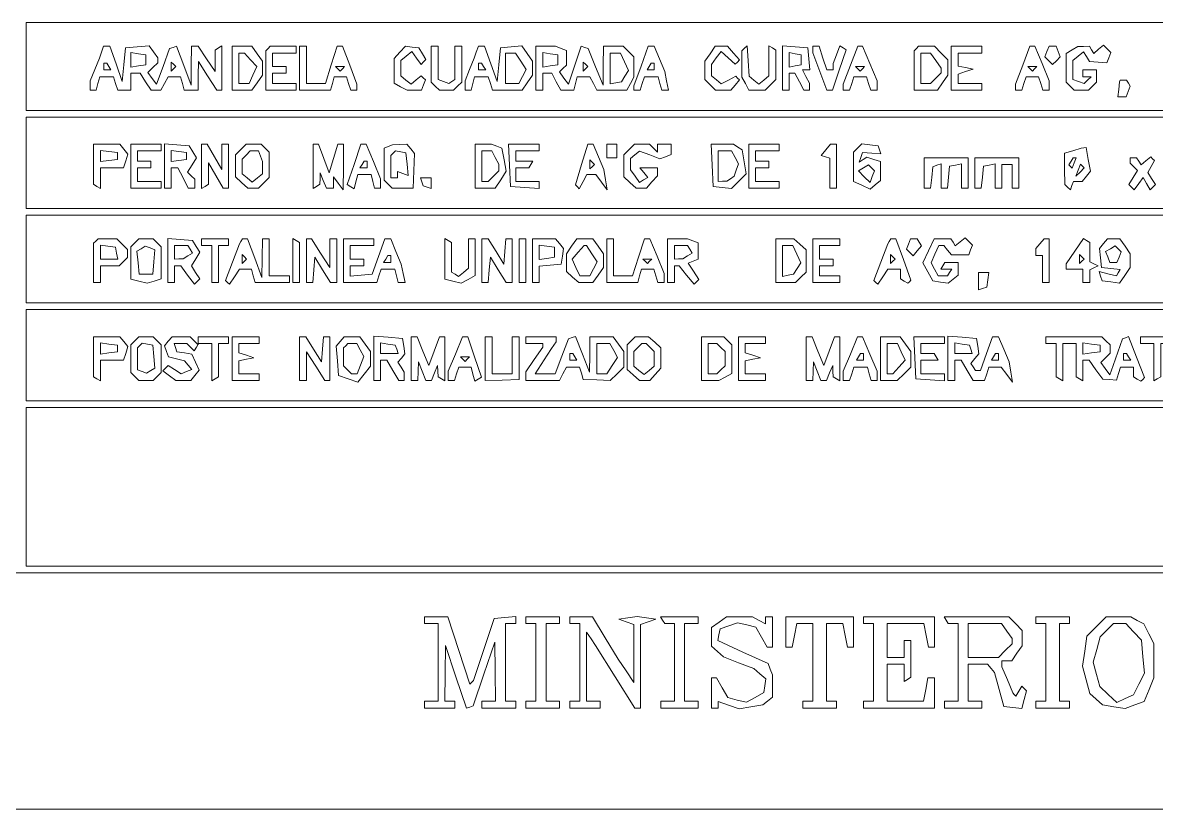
# Paper-space layout 'AN-03-DGE-012' of a CAD drawing. Header units: metres, sheet in millimetres. Extents: x 12 to 193, y 4 to 291.
# Drawn here: x 61.01 to 102.67, y 42.7 to 71.62 of the extents above; entities that cross this region are included whole.
import ezdxf

# ---------------------------------------------------------------- set-up
doc = ezdxf.new("R2010")
doc.units = ezdxf.units.M
doc.layers.add('DGE_CONTORNOS', color=7, linetype='Continuous', lineweight=0)
doc.layers.add('DGE_DATOS', color=7, linetype='Continuous', lineweight=0)

# ---------------------------------------------------------------- blocks, each defined once
blk = doc.blocks.new('LP_REF_DGE_MT_012')
at = {"layer": 'DGE_CONTORNOS'}
for points in [[(180.27, 70.003), (180.27, 68.39), (120.704, 68.39), (61.139, 68.39), (61.139, 70.003), (61.139, 71.617), (120.704, 71.617), (180.27, 71.617)], [(63.909, 70.531), (63.832, 70.314), (63.664, 69.895), (63.496, 69.477), (63.496, 69.306), (63.496, 69.135), (63.606, 69.135), (63.716, 69.135), (63.781, 69.383), (63.845, 69.631), (64.097, 69.631), (64.348, 69.631), (64.427, 69.383), (64.506, 69.135), (64.746, 69.135), (64.986, 69.135), (64.986, 69.445), (64.986, 69.755), (65.157, 69.755), (65.329, 69.755), (65.533, 69.445), (65.736, 69.135), (65.915, 69.135), (66.094, 69.135), (66.227, 69.383), (66.359, 69.631), (66.589, 69.631), (66.818, 69.631), (66.883, 69.383), (66.948, 69.135), (67.208, 69.135), (67.467, 69.135), (67.469, 69.662), (67.471, 70.19), (67.811, 69.663), (68.15, 69.137), (68.243, 69.136), (68.336, 69.135), (68.336, 69.949), (68.336, 70.763), (68.212, 70.686), (68.088, 70.609), (68.088, 70.216), (68.088, 69.822), (67.773, 70.285), (67.459, 70.748), (67.339, 70.748), (67.219, 70.748), (67.211, 70.034), (67.203, 69.321), (66.938, 70.037), (66.673, 70.752), (66.543, 70.709), (66.413, 70.667), (66.174, 70.009), (65.936, 69.352), (65.777, 69.569), (65.619, 69.786), (65.798, 69.965), (65.978, 70.145), (65.978, 70.237), (65.978, 70.328), (65.818, 70.548), (65.657, 70.768), (65.228, 70.727), (64.799, 70.686), (64.737, 70.073), (64.675, 69.46), (64.446, 70.104), (64.216, 70.748), (64.101, 70.748), (63.985, 70.748)], [(65.544, 70.252), (65.544, 70.066), (65.265, 70.026), (64.986, 69.986), (64.986, 70.252), (64.986, 70.517), (65.265, 70.477), (65.544, 70.438)], [(68.708, 69.941), (68.708, 69.135), (69.074, 69.135), (69.439, 69.135), (69.632, 69.411), (69.825, 69.686), (69.825, 69.941), (69.825, 70.196), (69.632, 70.472), (69.439, 70.748), (69.074, 70.748), (68.708, 70.748)], [(69.391, 70.251), (69.616, 70.002), (69.475, 69.693), (69.334, 69.383), (69.145, 69.383), (68.957, 69.383), (68.957, 69.941), (68.957, 70.5), (69.062, 70.5), (69.166, 70.5)], [(70.032, 70.665), (69.949, 70.583), (69.949, 69.859), (69.949, 69.135), (70.508, 69.135), (71.066, 69.135), (71.066, 69.259), (71.066, 69.383), (70.632, 69.383), (70.198, 69.383), (70.198, 69.569), (70.198, 69.755), (70.446, 69.755), (70.694, 69.755), (70.694, 69.879), (70.694, 70.003), (70.446, 70.003), (70.198, 70.003), (70.198, 70.252), (70.198, 70.5), (70.632, 70.5), (71.066, 70.5), (71.066, 70.624), (71.066, 70.748), (70.591, 70.748), (70.115, 70.748)], [(71.19, 69.941), (71.19, 69.135), (71.76, 69.135), (72.33, 69.135), (72.395, 69.383), (72.46, 69.631), (72.686, 69.631), (72.911, 69.631), (72.99, 69.383), (73.069, 69.135), (73.184, 69.135), (73.3, 69.135), (73.3, 69.248), (73.3, 69.361), (73.035, 70.054), (72.769, 70.748), (72.669, 70.748), (72.568, 70.748), (72.353, 70.066), (72.138, 69.383), (71.788, 69.383), (71.439, 69.383), (71.439, 70.066), (71.439, 70.748), (71.314, 70.748), (71.19, 70.748)], [(74.875, 70.527), (74.665, 70.294), (74.665, 69.843), (74.665, 69.392), (74.905, 69.263), (75.145, 69.135), (75.405, 69.135), (75.666, 69.135), (75.739, 69.326), (75.813, 69.518), (75.738, 69.592), (75.664, 69.667), (75.475, 69.51), (75.286, 69.353), (75.099, 69.507), (74.913, 69.662), (74.913, 69.941), (74.913, 70.221), (75.113, 70.387), (75.312, 70.553), (75.484, 70.318), (75.655, 70.084), (75.745, 70.174), (75.835, 70.264), (75.703, 70.475), (75.57, 70.686), (75.328, 70.722), (75.086, 70.759)], [(76.03, 70.09), (76.03, 69.433), (76.179, 69.284), (76.328, 69.135), (76.589, 69.135), (76.849, 69.135), (76.998, 69.284), (77.147, 69.433), (77.147, 70.09), (77.147, 70.748), (77.023, 70.748), (76.899, 70.748), (76.899, 70.135), (76.899, 69.522), (76.786, 69.452), (76.673, 69.382), (76.476, 69.458), (76.278, 69.534), (76.278, 70.141), (76.278, 70.748), (76.154, 70.748), (76.03, 70.748)], [(77.683, 70.531), (77.607, 70.314), (77.439, 69.895), (77.271, 69.477), (77.271, 69.306), (77.271, 69.135), (77.381, 69.135), (77.49, 69.135), (77.555, 69.383), (77.62, 69.631), (77.872, 69.631), (78.123, 69.631), (78.202, 69.383), (78.281, 69.135), (78.824, 69.135), (79.367, 69.135), (79.56, 69.411), (79.753, 69.686), (79.753, 69.941), (79.753, 70.196), (79.555, 70.479), (79.357, 70.762), (78.965, 70.724), (78.574, 70.686), (78.512, 70.073), (78.45, 69.46), (78.22, 70.104), (77.991, 70.748), (77.875, 70.748), (77.76, 70.748)], [(79.325, 70.198), (79.522, 69.896), (79.385, 69.64), (79.248, 69.383), (79.004, 69.383), (78.76, 69.383), (78.76, 69.941), (78.76, 70.5), (78.943, 70.5), (79.127, 70.5)], [(79.877, 69.941), (79.877, 69.135), (80.001, 69.135), (80.125, 69.135), (80.125, 69.445), (80.125, 69.755), (80.29, 69.755), (80.456, 69.755), (80.622, 69.445), (80.788, 69.135), (81.026, 69.135), (81.265, 69.135), (81.33, 69.383), (81.395, 69.631), (81.624, 69.631), (81.854, 69.631), (81.987, 69.383), (82.119, 69.135), (82.669, 69.135), (83.219, 69.135), (83.347, 69.375), (83.476, 69.615), (83.476, 69.986), (83.476, 70.358), (83.281, 70.553), (83.086, 70.748), (82.722, 70.748), (82.359, 70.748), (82.353, 70.034), (82.347, 69.321), (82.07, 69.994), (81.792, 70.668), (81.668, 70.71), (81.543, 70.751), (81.306, 70.055), (81.07, 69.36), (80.907, 69.582), (80.745, 69.804), (80.869, 69.929), (80.994, 70.053), (80.994, 70.325), (80.994, 70.597), (80.798, 70.673), (80.601, 70.748), (80.239, 70.748), (79.877, 70.748)], [(80.684, 70.252), (80.684, 70.066), (80.404, 70.026), (80.125, 69.986), (80.125, 70.252), (80.125, 70.517), (80.404, 70.477), (80.684, 70.438)], [(83.13, 70.18), (83.276, 69.86), (83.146, 69.653), (83.015, 69.445), (82.811, 69.405), (82.607, 69.365), (82.607, 69.932), (82.607, 70.5), (82.796, 70.5), (82.985, 70.5)], [(83.741, 70.022), (83.476, 69.296), (83.476, 69.215), (83.476, 69.135), (83.592, 69.135), (83.707, 69.135), (83.786, 69.383), (83.865, 69.631), (84.116, 69.631), (84.368, 69.631), (84.433, 69.383), (84.498, 69.135), (84.623, 69.135), (84.748, 69.135), (84.678, 69.476), (84.609, 69.817), (84.413, 70.283), (84.217, 70.748), (84.111, 70.748), (84.005, 70.748)], [(86.275, 70.472), (86.082, 70.196), (86.082, 69.861), (86.082, 69.525), (86.277, 69.33), (86.472, 69.135), (86.758, 69.135), (87.044, 69.135), (87.201, 69.324), (87.358, 69.513), (87.289, 69.582), (87.22, 69.651), (86.953, 69.509), (86.686, 69.366), (86.508, 69.514), (86.33, 69.662), (86.33, 69.871), (86.33, 70.08), (86.505, 70.319), (86.68, 70.559), (86.94, 70.323), (87.2, 70.088), (87.281, 70.169), (87.363, 70.25), (87.137, 70.499), (86.912, 70.748), (86.69, 70.748), (86.468, 70.748)], [(87.54, 70.677), (87.447, 70.583), (87.447, 70.099), (87.447, 69.615), (87.575, 69.375), (87.704, 69.135), (88.001, 69.135), (88.298, 69.135), (88.493, 69.33), (88.688, 69.525), (88.688, 70.067), (88.688, 70.609), (88.564, 70.686), (88.44, 70.763), (88.44, 70.212), (88.44, 69.662), (88.253, 69.507), (88.067, 69.353), (87.888, 69.502), (87.708, 69.651), (87.67, 70.211), (87.633, 70.771)], [(88.936, 69.949), (88.936, 69.135), (89.06, 69.135), (89.184, 69.135), (89.184, 69.445), (89.184, 69.755), (89.287, 69.755), (89.39, 69.755), (89.556, 69.445), (89.723, 69.135), (89.826, 69.135), (89.929, 69.135), (89.929, 69.267), (89.929, 69.399), (89.8, 69.639), (89.672, 69.879), (89.808, 69.879), (89.944, 69.879), (89.906, 70.283), (89.867, 70.686), (89.401, 70.724), (88.936, 70.763)], [(89.619, 70.252), (89.619, 70.069), (89.401, 70.027), (89.184, 69.985), (89.184, 70.252), (89.184, 70.518), (89.401, 70.476), (89.619, 70.434)], [(90.053, 70.629), (90.053, 70.509), (90.31, 69.822), (90.567, 69.135), (90.671, 69.135), (90.775, 69.135), (91.025, 69.877), (91.276, 70.62), (91.161, 70.692), (91.045, 70.763), (90.921, 70.437), (90.797, 70.111), (90.797, 69.995), (90.797, 69.879), (90.683, 69.879), (90.568, 69.879), (90.425, 70.314), (90.282, 70.748), (90.167, 70.748), (90.053, 70.748)], [(91.435, 70.054), (91.17, 69.361), (91.17, 69.248), (91.17, 69.135), (91.285, 69.135), (91.401, 69.135), (91.48, 69.383), (91.559, 69.631), (91.79, 69.631), (92.022, 69.631), (92.1, 69.383), (92.179, 69.135), (92.295, 69.135), (92.411, 69.135), (92.411, 69.304), (92.411, 69.474), (92.146, 70.111), (91.881, 70.748), (91.791, 70.748), (91.701, 70.748)], [(93.858, 70.665), (93.776, 70.583), (93.776, 69.859), (93.776, 69.135), (94.203, 69.135), (94.63, 69.135), (94.823, 69.411), (95.017, 69.686), (95.017, 69.969), (95.017, 70.252), (94.768, 70.5), (94.52, 70.748), (94.231, 70.748), (93.941, 70.748)], [(94.575, 70.224), (94.768, 69.948), (94.768, 69.861), (94.768, 69.773), (94.573, 69.578), (94.378, 69.383), (94.201, 69.383), (94.024, 69.383), (94.024, 69.941), (94.024, 70.5), (94.203, 70.5), (94.382, 70.5)], [(95.141, 69.941), (95.141, 69.135), (95.699, 69.135), (96.258, 69.135), (96.258, 69.259), (96.258, 69.383), (95.823, 69.383), (95.389, 69.383), (95.389, 69.555), (95.389, 69.726), (95.668, 69.819), (95.947, 69.911), (95.668, 69.966), (95.389, 70.021), (95.389, 70.26), (95.389, 70.5), (95.823, 70.5), (96.258, 70.5), (96.258, 70.624), (96.258, 70.748), (95.699, 70.748), (95.141, 70.748)], [(97.764, 70.054), (97.499, 69.361), (97.499, 69.248), (97.499, 69.135), (97.614, 69.135), (97.73, 69.135), (97.809, 69.383), (97.888, 69.631), (98.119, 69.631), (98.351, 69.631), (98.429, 69.383), (98.508, 69.135), (98.624, 69.135), (98.74, 69.135), (98.74, 69.304), (98.74, 69.474), (98.475, 70.111), (98.21, 70.748), (98.12, 70.748), (98.029, 70.748)], [(98.657, 70.554), (98.582, 70.359), (98.723, 70.218), (98.864, 70.078), (99.004, 70.218), (99.145, 70.359), (99.07, 70.554), (98.996, 70.748), (98.864, 70.748), (98.732, 70.748)], [(99.577, 70.614), (99.36, 70.487), (99.36, 69.96), (99.36, 69.433), (99.509, 69.284), (99.658, 69.135), (99.918, 69.135), (100.179, 69.135), (100.328, 69.284), (100.477, 69.433), (100.477, 69.656), (100.477, 69.879), (100.229, 69.879), (99.98, 69.879), (99.98, 69.755), (99.98, 69.631), (100.129, 69.631), (100.278, 69.631), (100.15, 69.503), (100.022, 69.375), (99.815, 69.454), (99.608, 69.534), (99.608, 69.877), (99.608, 70.221), (99.804, 70.384), (99.999, 70.546), (100.109, 70.368), (100.219, 70.191), (100.541, 70.166), (100.862, 70.141), (100.934, 70.329), (101.006, 70.517), (100.871, 70.652), (100.736, 70.787), (100.555, 70.637), (100.375, 70.488), (100.294, 70.618), (100.214, 70.748), (100.004, 70.744), (99.794, 70.74)], [(64.179, 70.003), (64.256, 69.879), (64.124, 69.879), (63.993, 69.879), (63.993, 70.003), (63.993, 70.128), (64.048, 70.128), (64.102, 70.128)], [(66.557, 69.921), (66.475, 69.838), (66.475, 70.003), (66.475, 70.169), (66.557, 70.086), (66.64, 70.003)], [(72.762, 69.921), (72.68, 69.838), (72.597, 69.921), (72.514, 70.003), (72.68, 70.003), (72.845, 70.003)], [(77.954, 70.003), (78.03, 69.879), (77.899, 69.879), (77.767, 69.879), (77.767, 70.003), (77.767, 70.128), (77.822, 70.128), (77.877, 70.128)], [(81.697, 69.921), (81.614, 69.838), (81.614, 70.003), (81.614, 70.169), (81.697, 70.086), (81.78, 70.003)], [(84.22, 70.003), (84.22, 69.879), (84.089, 69.879), (83.958, 69.879), (84.034, 70.003), (84.111, 70.128), (84.166, 70.128), (84.22, 70.128)], [(91.873, 69.921), (91.79, 69.838), (91.707, 69.921), (91.625, 70.003), (91.79, 70.003), (91.956, 70.003)], [(98.202, 69.921), (98.119, 69.838), (98.036, 69.921), (97.954, 70.003), (98.119, 70.003), (98.285, 70.003)], [(101.335, 69.476), (101.325, 69.445), (101.294, 69.166), (101.263, 68.887), (101.415, 68.887), (101.567, 68.887), (101.643, 69.084), (101.719, 69.281), (101.649, 69.394), (101.579, 69.507), (101.462, 69.507), (101.346, 69.507)], [(180.27, 66.467), (180.27, 64.792), (120.704, 64.792), (61.139, 64.792), (61.139, 66.467), (61.139, 68.142), (120.704, 68.142), (180.27, 68.142)], [(63.621, 66.412), (63.621, 65.675), (63.745, 65.598), (63.869, 65.522), (63.869, 65.901), (63.869, 66.281), (64.295, 66.281), (64.721, 66.281), (64.801, 66.535), (64.882, 66.789), (64.732, 66.969), (64.583, 67.149), (64.102, 67.149), (63.621, 67.149)], [(64.986, 66.343), (64.986, 65.536), (65.544, 65.536), (66.102, 65.536), (66.102, 65.66), (66.102, 65.784), (65.668, 65.784), (65.234, 65.784), (65.234, 66.033), (65.234, 66.281), (65.482, 66.281), (65.73, 66.281), (65.73, 66.405), (65.73, 66.529), (65.482, 66.529), (65.234, 66.529), (65.234, 66.715), (65.234, 66.901), (65.668, 66.901), (66.102, 66.901), (66.102, 67.025), (66.102, 67.149), (65.544, 67.149), (64.986, 67.149)], [(66.227, 66.35), (66.227, 65.536), (66.351, 65.536), (66.475, 65.536), (66.475, 65.909), (66.475, 66.281), (66.596, 66.281), (66.717, 66.281), (66.909, 65.909), (67.102, 65.536), (67.222, 65.536), (67.343, 65.536), (67.343, 65.698), (67.343, 65.859), (67.209, 65.993), (67.075, 66.127), (67.239, 66.391), (67.404, 66.654), (67.268, 66.871), (67.132, 67.087), (66.679, 67.126), (66.227, 67.164)], [(67.592, 66.336), (67.592, 65.522), (67.716, 65.598), (67.84, 65.675), (67.843, 66.071), (67.845, 66.467), (68.115, 66.002), (68.385, 65.536), (68.485, 65.536), (68.584, 65.536), (68.584, 66.343), (68.584, 67.149), (68.46, 67.149), (68.336, 67.149), (68.333, 66.684), (68.33, 66.219), (68.061, 66.684), (67.791, 67.149), (67.691, 67.149), (67.592, 67.149)], [(69.028, 66.954), (68.833, 66.759), (68.833, 66.353), (68.833, 65.947), (69.059, 65.742), (69.286, 65.536), (69.485, 65.536), (69.683, 65.536), (69.878, 65.731), (70.074, 65.926), (70.074, 66.389), (70.074, 66.852), (69.925, 67.001), (69.776, 67.149), (69.499, 67.149), (69.223, 67.149)], [(71.687, 66.336), (71.687, 65.522), (71.811, 65.598), (71.935, 65.675), (71.943, 65.885), (71.951, 66.095), (72.063, 65.815), (72.175, 65.536), (72.303, 65.536), (72.431, 65.536), (72.431, 65.746), (72.431, 65.956), (72.614, 65.715), (72.796, 65.474), (72.8, 66.312), (72.804, 67.149), (72.699, 67.149), (72.595, 67.149), (72.434, 66.622), (72.274, 66.095), (72.079, 66.622), (71.884, 67.149), (71.785, 67.149), (71.687, 67.149)], [(73.196, 66.407), (72.945, 65.664), (73.069, 65.588), (73.193, 65.511), (73.261, 65.772), (73.329, 66.033), (73.574, 66.033), (73.82, 66.033), (73.885, 65.784), (73.949, 65.536), (74.059, 65.536), (74.169, 65.536), (74.169, 65.706), (74.169, 65.875), (73.904, 66.512), (73.639, 67.149), (73.543, 67.149), (73.447, 67.149)], [(74.448, 67.067), (74.293, 67.005), (74.293, 66.419), (74.293, 65.834), (74.442, 65.685), (74.591, 65.536), (74.98, 65.536), (75.37, 65.536), (75.393, 66.172), (75.415, 66.807), (75.273, 66.978), (75.131, 67.149), (74.867, 67.14), (74.603, 67.13)], [(77.643, 66.343), (77.643, 65.536), (78.013, 65.536), (78.382, 65.536), (78.585, 65.846), (78.788, 66.156), (78.709, 66.579), (78.629, 67.001), (78.436, 67.075), (78.243, 67.149), (77.943, 67.149), (77.643, 67.149)], [(78.909, 66.374), (78.946, 65.598), (79.474, 65.56), (80.001, 65.522), (80.001, 65.653), (80.001, 65.784), (79.567, 65.784), (79.132, 65.784), (79.132, 66.033), (79.132, 66.281), (79.373, 66.281), (79.614, 66.281), (79.691, 66.405), (79.768, 66.529), (79.45, 66.529), (79.132, 66.529), (79.132, 66.715), (79.132, 66.901), (79.567, 66.901), (80.001, 66.901), (80.001, 67.025), (80.001, 67.149), (79.437, 67.149), (78.872, 67.149)], [(81.552, 66.404), (81.326, 65.659), (81.398, 65.587), (81.47, 65.515), (81.609, 65.774), (81.747, 66.033), (81.914, 66.033), (82.08, 66.033), (82.288, 65.753), (82.495, 65.474), (82.435, 65.846), (82.375, 66.219), (82.179, 66.684), (81.983, 67.149), (81.881, 67.149), (81.778, 67.149)], [(82.483, 66.901), (82.483, 66.653), (82.669, 66.653), (82.855, 66.653), (82.855, 66.901), (82.855, 67.149), (82.669, 67.149), (82.483, 67.149)], [(83.299, 66.954), (83.104, 66.759), (83.104, 66.353), (83.104, 65.947), (83.33, 65.742), (83.557, 65.536), (83.746, 65.536), (83.934, 65.536), (84.139, 65.763), (84.344, 65.99), (84.344, 66.135), (84.344, 66.281), (84.019, 66.281), (83.694, 66.281), (83.839, 66.106), (83.984, 65.931), (83.835, 65.839), (83.686, 65.747), (83.519, 65.975), (83.352, 66.204), (83.352, 66.413), (83.352, 66.623), (83.516, 66.759), (83.681, 66.896), (84.056, 66.754), (84.432, 66.612), (84.636, 66.691), (84.841, 66.769), (84.841, 66.959), (84.841, 67.149), (84.593, 67.149), (84.344, 67.149), (84.344, 67.001), (84.344, 66.852), (84.196, 67.001), (84.047, 67.149), (83.77, 67.149), (83.494, 67.149)], [(86.355, 66.374), (86.392, 65.598), (86.726, 65.56), (87.06, 65.521), (87.329, 65.791), (87.599, 66.061), (87.527, 66.502), (87.456, 66.943), (87.296, 67.044), (87.137, 67.146), (86.727, 67.148), (86.318, 67.149)], [(87.695, 66.343), (87.695, 65.536), (88.253, 65.536), (88.812, 65.536), (88.812, 65.66), (88.812, 65.784), (88.378, 65.784), (87.943, 65.784), (87.943, 66.033), (87.943, 66.281), (88.191, 66.281), (88.44, 66.281), (88.44, 66.405), (88.44, 66.529), (88.191, 66.529), (87.943, 66.529), (87.943, 66.715), (87.943, 66.901), (88.378, 66.901), (88.812, 66.901), (88.812, 67.025), (88.812, 67.149), (88.253, 67.149), (87.695, 67.149)], [(90.533, 66.943), (90.363, 66.737), (90.518, 66.685), (90.673, 66.632), (90.673, 66.084), (90.673, 65.536), (90.797, 65.536), (90.922, 65.536), (90.922, 66.343), (90.922, 67.149), (90.813, 67.149), (90.704, 67.149)], [(91.696, 67.006), (91.542, 66.852), (91.542, 66.315), (91.542, 65.779), (91.849, 65.639), (92.155, 65.5), (92.345, 65.657), (92.535, 65.815), (92.535, 66.164), (92.535, 66.512), (92.288, 66.591), (92.041, 66.669), (91.899, 66.582), (91.758, 66.494), (91.819, 66.667), (91.879, 66.839), (92.215, 66.815), (92.551, 66.79), (92.502, 66.939), (92.454, 67.087), (92.152, 67.124), (91.85, 67.16)], [(64.497, 66.715), (64.497, 66.591), (64.183, 66.552), (63.869, 66.512), (63.869, 66.715), (63.869, 66.918), (64.183, 66.878), (64.497, 66.839)], [(67.033, 66.715), (67.033, 66.591), (66.754, 66.551), (66.475, 66.512), (66.475, 66.715), (66.475, 66.919), (66.754, 66.879), (67.033, 66.839)], [(69.75, 66.705), (69.825, 66.509), (69.825, 66.286), (69.825, 66.063), (69.639, 65.909), (69.453, 65.754), (69.267, 65.909), (69.081, 66.063), (69.081, 66.333), (69.081, 66.603), (69.23, 66.752), (69.379, 66.901), (69.527, 66.901), (69.675, 66.901)], [(75.14, 66.418), (75.18, 65.999), (74.984, 66.074), (74.789, 66.149), (74.789, 66.029), (74.789, 65.909), (74.665, 65.909), (74.541, 65.909), (74.541, 66.322), (74.541, 66.736), (74.628, 66.823), (74.715, 66.91), (74.907, 66.874), (75.099, 66.837)], [(78.384, 66.661), (78.512, 66.421), (78.512, 66.298), (78.512, 66.174), (78.317, 65.979), (78.122, 65.784), (78.007, 65.784), (77.892, 65.784), (77.892, 66.343), (77.892, 66.901), (78.073, 66.901), (78.255, 66.901)], [(87.194, 66.662), (87.322, 66.423), (87.238, 66.197), (87.155, 65.971), (87.022, 65.879), (86.888, 65.788), (86.733, 65.786), (86.578, 65.784), (86.578, 66.343), (86.578, 66.901), (86.822, 66.901), (87.066, 66.901)], [(99.608, 66.912), (99.298, 66.824), (99.306, 66.245), (99.313, 65.666), (99.416, 65.57), (99.518, 65.474), (99.573, 65.629), (99.629, 65.784), (99.789, 65.784), (99.95, 65.784), (100.103, 65.969), (100.257, 66.154), (100.175, 66.59), (100.093, 67.025), (100.006, 67.013), (99.918, 67.001)], [(101.718, 66.554), (101.718, 66.455), (101.852, 66.32), (101.986, 66.186), (101.826, 65.929), (101.665, 65.672), (101.764, 65.573), (101.862, 65.475), (102.027, 65.7), (102.192, 65.926), (102.318, 65.701), (102.444, 65.476), (102.541, 65.574), (102.639, 65.672), (102.502, 65.891), (102.365, 66.111), (102.487, 66.329), (102.609, 66.548), (102.539, 66.618), (102.468, 66.688), (102.29, 66.541), (102.112, 66.393), (102.032, 66.523), (101.951, 66.653), (101.835, 66.653), (101.718, 66.653)], [(73.672, 66.405), (73.672, 66.281), (73.541, 66.281), (73.409, 66.281), (73.486, 66.405), (73.563, 66.529), (73.618, 66.529), (73.672, 66.529)], [(81.945, 66.322), (81.863, 66.239), (81.863, 66.405), (81.863, 66.57), (81.945, 66.488), (82.028, 66.405)], [(92.236, 65.957), (92.153, 65.74), (91.941, 65.953), (91.728, 66.166), (91.913, 66.28), (92.098, 66.395), (92.209, 66.284), (92.32, 66.173)], [(94.148, 66.095), (94.148, 65.536), (94.264, 65.536), (94.38, 65.536), (94.419, 65.93), (94.458, 66.324), (94.613, 66.375), (94.768, 66.426), (94.768, 65.981), (94.768, 65.536), (94.885, 65.536), (95.001, 65.536), (95.04, 65.939), (95.079, 66.341), (95.296, 66.382), (95.513, 66.423), (95.513, 65.98), (95.513, 65.536), (95.637, 65.536), (95.761, 65.536), (95.761, 66.095), (95.761, 66.653), (94.955, 66.653), (94.148, 66.653)], [(96.009, 66.095), (96.009, 65.536), (96.126, 65.536), (96.242, 65.536), (96.281, 65.939), (96.32, 66.341), (96.537, 66.382), (96.754, 66.423), (96.754, 65.98), (96.754, 65.536), (96.878, 65.536), (97.002, 65.536), (97.002, 65.971), (97.002, 66.405), (97.188, 66.405), (97.374, 66.405), (97.374, 65.971), (97.374, 65.536), (97.499, 65.536), (97.623, 65.536), (97.623, 66.095), (97.623, 66.653), (96.816, 66.653), (96.009, 66.653)], [(99.651, 66.462), (99.578, 66.27), (99.518, 66.329), (99.459, 66.388), (99.541, 66.521), (99.623, 66.653), (99.674, 66.653), (99.725, 66.653)], [(99.872, 66.124), (99.718, 65.971), (99.802, 66.193), (99.887, 66.416), (99.957, 66.346), (100.026, 66.277)], [(75.686, 65.761), (75.735, 65.614), (75.883, 65.565), (76.03, 65.516), (76.03, 65.712), (76.03, 65.909), (75.834, 65.909), (75.637, 65.909)], [(180.27, 62.93), (180.27, 61.317), (120.704, 61.317), (61.139, 61.317), (61.139, 62.93), (61.139, 64.544), (120.704, 64.544), (180.27, 64.544)], [(63.703, 63.592), (63.621, 63.509), (63.621, 62.786), (63.621, 62.062), (63.745, 62.062), (63.869, 62.062), (63.869, 62.372), (63.869, 62.682), (64.216, 62.682), (64.564, 62.682), (64.713, 62.831), (64.861, 62.98), (64.861, 63.132), (64.861, 63.285), (64.666, 63.48), (64.471, 63.675), (64.129, 63.675), (63.786, 63.675)], [(64.466, 63.148), (64.507, 62.93), (64.188, 62.93), (63.869, 62.93), (63.869, 63.187), (63.869, 63.444), (64.147, 63.404), (64.425, 63.365)], [(65.135, 63.526), (64.986, 63.377), (64.986, 62.784), (64.986, 62.191), (65.287, 62.115), (65.588, 62.039), (65.845, 62.121), (66.102, 62.203), (66.102, 62.79), (66.102, 63.377), (65.954, 63.526), (65.805, 63.675), (65.544, 63.675), (65.283, 63.675)], [(65.83, 62.822), (65.792, 62.372), (65.544, 62.372), (65.296, 62.372), (65.256, 62.793), (65.215, 63.215), (65.368, 63.309), (65.522, 63.404), (65.694, 63.337), (65.867, 63.271)], [(66.351, 62.876), (66.351, 62.062), (66.475, 62.062), (66.599, 62.062), (66.599, 62.372), (66.599, 62.682), (66.713, 62.682), (66.826, 62.682), (67.075, 62.341), (67.323, 62), (67.422, 62.099), (67.52, 62.197), (67.369, 62.44), (67.217, 62.682), (67.372, 62.931), (67.528, 63.179), (67.392, 63.396), (67.256, 63.613), (66.803, 63.651), (66.351, 63.69)], [(67.166, 63.289), (67.251, 63.151), (67.08, 63.043), (66.909, 62.934), (66.754, 62.932), (66.599, 62.93), (66.599, 63.179), (66.599, 63.427), (66.84, 63.427), (67.081, 63.427)], [(67.592, 63.551), (67.592, 63.427), (67.778, 63.427), (67.964, 63.427), (67.964, 62.744), (67.964, 62.062), (68.088, 62.062), (68.212, 62.062), (68.212, 62.744), (68.212, 63.427), (68.398, 63.427), (68.584, 63.427), (68.584, 63.551), (68.584, 63.675), (68.088, 63.675), (67.592, 63.675)], [(69.036, 63.579), (68.977, 63.484), (68.722, 62.811), (68.466, 62.139), (68.539, 62.069), (68.611, 62), (68.799, 62.279), (68.987, 62.558), (69.205, 62.558), (69.424, 62.558), (69.489, 62.31), (69.554, 62.062), (70.186, 62.062), (70.818, 62.062), (70.818, 62.186), (70.818, 62.31), (70.446, 62.31), (70.074, 62.31), (70.074, 62.992), (70.074, 63.675), (69.949, 63.675), (69.825, 63.675), (69.817, 62.961), (69.809, 62.248), (69.545, 62.961), (69.281, 63.675), (69.188, 63.675), (69.095, 63.675)], [(70.942, 62.876), (70.942, 62.062), (71.066, 62.062), (71.19, 62.062), (71.19, 62.799), (71.19, 63.536), (71.066, 63.613), (70.942, 63.69)], [(71.439, 62.868), (71.439, 62.062), (71.555, 62.062), (71.672, 62.062), (71.71, 62.527), (71.749, 62.992), (72.038, 62.527), (72.327, 62.062), (72.441, 62.062), (72.555, 62.062), (72.555, 62.868), (72.555, 63.675), (72.431, 63.675), (72.307, 63.675), (72.305, 63.148), (72.303, 62.62), (71.964, 63.147), (71.625, 63.673), (71.532, 63.674), (71.439, 63.675)], [(72.804, 62.868), (72.804, 62.062), (73.416, 62.062), (74.028, 62.062), (74.107, 62.31), (74.185, 62.558), (74.437, 62.558), (74.688, 62.558), (74.753, 62.31), (74.818, 62.062), (74.943, 62.062), (75.068, 62.062), (74.999, 62.403), (74.929, 62.744), (74.733, 63.21), (74.538, 63.675), (74.431, 63.675), (74.324, 63.675), (74.09, 63.023), (73.857, 62.372), (73.454, 62.333), (73.052, 62.294), (73.052, 62.488), (73.052, 62.682), (73.3, 62.682), (73.548, 62.682), (73.548, 62.806), (73.548, 62.93), (73.3, 62.93), (73.052, 62.93), (73.052, 63.179), (73.052, 63.427), (73.486, 63.427), (73.92, 63.427), (73.92, 63.551), (73.92, 63.675), (73.362, 63.675), (72.804, 63.675)], [(76.526, 62.94), (76.526, 62.191), (76.825, 62.116), (77.124, 62.041), (77.384, 62.18), (77.643, 62.319), (77.643, 62.997), (77.643, 63.675), (77.519, 63.675), (77.395, 63.675), (77.395, 63.132), (77.395, 62.589), (77.214, 62.439), (77.034, 62.289), (76.904, 62.369), (76.775, 62.449), (76.775, 62.992), (76.775, 63.536), (76.651, 63.613), (76.526, 63.69)], [(77.892, 62.868), (77.892, 62.062), (78.008, 62.062), (78.125, 62.062), (78.163, 62.527), (78.202, 62.992), (78.491, 62.527), (78.78, 62.062), (78.894, 62.062), (79.008, 62.062), (79.008, 62.868), (79.008, 63.675), (78.892, 63.675), (78.775, 63.675), (78.737, 63.21), (78.698, 62.744), (78.409, 63.21), (78.119, 63.675), (78.005, 63.675), (77.892, 63.675)], [(79.257, 62.868), (79.257, 62.062), (79.381, 62.062), (79.505, 62.062), (79.505, 62.868), (79.505, 63.675), (79.381, 63.675), (79.257, 63.675)], [(79.753, 62.868), (79.753, 62.062), (79.877, 62.062), (80.001, 62.062), (80.001, 62.364), (80.001, 62.667), (80.404, 62.705), (80.808, 62.744), (80.848, 63.03), (80.889, 63.316), (80.74, 63.496), (80.591, 63.675), (80.172, 63.675), (79.753, 63.675)], [(80.56, 63.179), (80.56, 62.992), (80.28, 62.953), (80.001, 62.913), (80.001, 63.179), (80.001, 63.444), (80.28, 63.404), (80.56, 63.365)], [(81.187, 63.399), (80.994, 63.123), (80.994, 62.798), (80.994, 62.473), (81.221, 62.267), (81.448, 62.062), (81.71, 62.062), (81.973, 62.062), (82.166, 62.338), (82.359, 62.613), (82.359, 62.868), (82.359, 63.123), (82.166, 63.399), (81.973, 63.675), (81.676, 63.675), (81.38, 63.675)], [(81.931, 63.125), (82.128, 62.823), (81.991, 62.566), (81.854, 62.31), (81.669, 62.31), (81.485, 62.31), (81.344, 62.62), (81.203, 62.929), (81.428, 63.178), (81.653, 63.427), (81.693, 63.427), (81.733, 63.427)], [(82.483, 62.868), (82.483, 62.062), (83.053, 62.062), (83.623, 62.062), (83.688, 62.31), (83.753, 62.558), (83.978, 62.558), (84.204, 62.558), (84.282, 62.31), (84.361, 62.062), (84.477, 62.062), (84.593, 62.062), (84.593, 62.231), (84.593, 62.401), (84.328, 63.038), (84.063, 63.675), (83.962, 63.675), (83.861, 63.675), (83.646, 62.992), (83.43, 62.31), (83.081, 62.31), (82.731, 62.31), (82.731, 62.992), (82.731, 63.675), (82.607, 63.675), (82.483, 63.675)], [(84.717, 62.868), (84.717, 62.062), (84.841, 62.062), (84.965, 62.062), (84.965, 62.372), (84.965, 62.682), (85.053, 62.682), (85.142, 62.682), (85.415, 62.341), (85.687, 62), (85.777, 62.089), (85.867, 62.178), (85.669, 62.481), (85.471, 62.783), (85.652, 62.853), (85.834, 62.923), (85.834, 63.223), (85.834, 63.524), (85.637, 63.6), (85.441, 63.675), (85.079, 63.675), (84.717, 63.675)], [(85.532, 63.289), (85.617, 63.151), (85.446, 63.043), (85.275, 62.934), (85.12, 62.932), (84.965, 62.93), (84.965, 63.179), (84.965, 63.427), (85.206, 63.427), (85.447, 63.427)], [(88.688, 62.868), (88.688, 62.062), (89.051, 62.062), (89.415, 62.062), (89.61, 62.257), (89.805, 62.452), (89.805, 62.858), (89.805, 63.264), (89.578, 63.47), (89.351, 63.675), (89.019, 63.675), (88.688, 63.675)], [(89.459, 63.107), (89.605, 62.787), (89.474, 62.58), (89.344, 62.372), (89.14, 62.332), (88.936, 62.292), (88.936, 62.859), (88.936, 63.427), (89.125, 63.427), (89.314, 63.427)], [(90.053, 62.868), (90.053, 62.062), (90.549, 62.062), (91.046, 62.062), (91.046, 62.186), (91.046, 62.31), (90.673, 62.31), (90.301, 62.31), (90.301, 62.496), (90.301, 62.682), (90.549, 62.682), (90.797, 62.682), (90.797, 62.806), (90.797, 62.93), (90.549, 62.93), (90.301, 62.93), (90.301, 63.179), (90.301, 63.427), (90.673, 63.427), (91.046, 63.427), (91.046, 63.551), (91.046, 63.675), (90.549, 63.675), (90.053, 63.675)], [(92.863, 63.579), (92.804, 63.484), (92.548, 62.811), (92.292, 62.139), (92.365, 62.069), (92.438, 62), (92.626, 62.279), (92.813, 62.558), (93.046, 62.558), (93.279, 62.558), (93.279, 62.379), (93.279, 62.201), (93.412, 62.119), (93.544, 62.037), (93.6, 62.092), (93.655, 62.148), (93.38, 62.911), (93.106, 63.675), (93.014, 63.675), (92.922, 63.675)], [(93.569, 63.48), (93.495, 63.286), (93.616, 63.165), (93.737, 63.044), (93.891, 63.23), (94.045, 63.416), (93.965, 63.545), (93.885, 63.675), (93.765, 63.675), (93.644, 63.675)], [(94.305, 63.232), (94.094, 62.79), (94.28, 62.457), (94.467, 62.124), (94.748, 62.083), (95.03, 62.043), (95.21, 62.192), (95.389, 62.34), (95.389, 62.573), (95.389, 62.806), (95.148, 62.806), (94.907, 62.806), (94.831, 62.682), (94.754, 62.558), (94.955, 62.558), (95.155, 62.558), (95.079, 62.434), (95.002, 62.31), (94.828, 62.31), (94.653, 62.31), (94.524, 62.551), (94.395, 62.792), (94.54, 63.109), (94.684, 63.427), (94.773, 63.427), (94.862, 63.427), (95.004, 63.256), (95.145, 63.086), (95.463, 63.086), (95.781, 63.086), (95.85, 63.264), (95.918, 63.443), (95.783, 63.579), (95.648, 63.714), (95.467, 63.564), (95.287, 63.415), (95.207, 63.545), (95.126, 63.675), (94.821, 63.675), (94.516, 63.675)], [(98.398, 63.489), (98.243, 63.313), (98.243, 63.184), (98.243, 63.054), (98.367, 63.054), (98.491, 63.054), (98.491, 62.558), (98.491, 62.062), (98.615, 62.062), (98.74, 62.062), (98.74, 62.868), (98.74, 63.675), (98.646, 63.67), (98.553, 63.666)], [(99.677, 63.215), (99.36, 62.749), (99.36, 62.653), (99.36, 62.558), (99.67, 62.558), (99.98, 62.558), (99.98, 62.31), (99.98, 62.062), (100.105, 62.062), (100.229, 62.062), (100.229, 62.3), (100.229, 62.537), (100.384, 62.61), (100.539, 62.682), (100.384, 62.755), (100.229, 62.827), (100.229, 63.182), (100.229, 63.536), (100.111, 63.609), (99.994, 63.681)], [(100.731, 63.496), (100.583, 63.318), (100.623, 62.969), (100.663, 62.62), (101.006, 62.581), (101.35, 62.541), (101.278, 62.425), (101.206, 62.309), (100.887, 62.389), (100.569, 62.469), (100.625, 62.296), (100.682, 62.124), (101.002, 62.086), (101.322, 62.048), (101.52, 62.33), (101.718, 62.613), (101.718, 62.868), (101.718, 63.123), (101.525, 63.399), (101.331, 63.675), (101.106, 63.675), (100.88, 63.675)], [(101.304, 63.001), (101.229, 62.806), (101.097, 62.806), (100.965, 62.806), (100.889, 63.005), (100.813, 63.204), (100.985, 63.31), (101.157, 63.416), (101.268, 63.306), (101.378, 63.195)], [(69.163, 62.848), (69.081, 62.765), (69.081, 62.93), (69.081, 63.096), (69.163, 63.013), (69.246, 62.93)], [(74.541, 62.93), (74.541, 62.806), (74.41, 62.806), (74.278, 62.806), (74.355, 62.93), (74.431, 63.054), (74.486, 63.054), (74.541, 63.054)], [(84.055, 62.848), (83.972, 62.765), (83.889, 62.848), (83.807, 62.93), (83.972, 62.93), (84.138, 62.93)], [(92.99, 62.848), (92.907, 62.765), (92.907, 62.93), (92.907, 63.096), (92.99, 63.013), (93.073, 62.93)], [(99.939, 62.848), (99.856, 62.765), (99.856, 62.93), (99.856, 63.096), (99.939, 63.013), (100.022, 62.93)], [(96.134, 62.113), (96.134, 61.793), (96.289, 61.844), (96.444, 61.895), (96.483, 62.165), (96.523, 62.434), (96.328, 62.434), (96.134, 62.434)], [(180.27, 59.394), (180.27, 57.719), (120.704, 57.719), (61.139, 57.719), (61.139, 59.394), (61.139, 61.069), (120.704, 61.069), (180.27, 61.069)], [(63.621, 59.339), (63.621, 58.602), (63.745, 58.525), (63.869, 58.449), (63.869, 58.828), (63.869, 59.208), (64.295, 59.208), (64.721, 59.208), (64.801, 59.462), (64.882, 59.716), (64.732, 59.896), (64.583, 60.076), (64.102, 60.076), (63.621, 60.076)], [(65.135, 59.927), (64.986, 59.779), (64.986, 59.27), (64.986, 58.761), (65.135, 58.612), (65.283, 58.463), (65.544, 58.463), (65.805, 58.463), (65.954, 58.612), (66.102, 58.761), (66.102, 59.27), (66.102, 59.779), (65.954, 59.927), (65.805, 60.076), (65.544, 60.076), (65.283, 60.076)], [(66.364, 59.906), (66.222, 59.736), (66.3, 59.533), (66.378, 59.33), (66.669, 59.257), (66.961, 59.183), (67.093, 59.024), (67.226, 58.864), (67.031, 58.79), (66.837, 58.715), (66.6, 58.864), (66.362, 59.012), (66.263, 58.914), (66.165, 58.815), (66.406, 58.639), (66.646, 58.463), (66.918, 58.463), (67.189, 58.463), (67.346, 58.653), (67.504, 58.843), (67.369, 59.14), (67.233, 59.437), (66.957, 59.477), (66.68, 59.518), (66.629, 59.673), (66.578, 59.828), (66.812, 59.828), (67.046, 59.828), (67.18, 59.693), (67.315, 59.558), (67.399, 59.693), (67.482, 59.828), (67.723, 59.828), (67.964, 59.828), (67.964, 59.138), (67.964, 58.449), (68.088, 58.525), (68.212, 58.602), (68.212, 59.215), (68.212, 59.828), (68.398, 59.828), (68.584, 59.828), (68.584, 59.952), (68.584, 60.076), (68.026, 60.076), (67.467, 60.076), (67.467, 59.927), (67.467, 59.779), (67.319, 59.927), (67.17, 60.076), (66.837, 60.076), (66.505, 60.076)], [(68.708, 59.27), (68.708, 58.463), (69.205, 58.463), (69.701, 58.463), (69.701, 58.587), (69.701, 58.711), (69.329, 58.711), (68.957, 58.711), (68.957, 58.951), (68.957, 59.19), (69.236, 59.245), (69.515, 59.3), (69.236, 59.393), (68.957, 59.485), (68.957, 59.657), (68.957, 59.828), (69.329, 59.828), (69.701, 59.828), (69.701, 59.952), (69.701, 60.076), (69.205, 60.076), (68.708, 60.076)], [(71.19, 59.27), (71.19, 58.463), (71.314, 58.463), (71.439, 58.463), (71.441, 58.991), (71.442, 59.518), (71.782, 58.991), (72.121, 58.465), (72.214, 58.464), (72.307, 58.463), (72.307, 59.27), (72.307, 60.076), (72.191, 60.076), (72.074, 60.076), (72.035, 59.611), (71.997, 59.146), (71.708, 59.611), (71.418, 60.076), (71.304, 60.076), (71.19, 60.076)], [(72.687, 59.899), (72.54, 59.722), (72.579, 59.188), (72.617, 58.654), (72.972, 58.53), (73.326, 58.406), (73.561, 58.697), (73.796, 58.987), (73.796, 59.256), (73.796, 59.525), (73.603, 59.801), (73.41, 60.076), (73.122, 60.076), (72.834, 60.076)], [(73.92, 59.277), (73.92, 58.463), (74.045, 58.463), (74.169, 58.463), (74.169, 58.835), (74.169, 59.208), (74.286, 59.208), (74.403, 59.208), (74.623, 58.835), (74.843, 58.463), (74.94, 58.463), (75.037, 58.463), (75.035, 58.618), (75.034, 58.773), (74.918, 58.955), (74.803, 59.137), (74.93, 59.29), (75.056, 59.442), (75.016, 59.728), (74.975, 60.014), (74.448, 60.052), (73.92, 60.091)], [(75.286, 59.27), (75.286, 58.463), (75.41, 58.463), (75.534, 58.463), (75.547, 58.804), (75.56, 59.146), (75.695, 58.804), (75.83, 58.463), (75.934, 58.463), (76.038, 58.463), (76.15, 58.742), (76.263, 59.022), (76.27, 58.812), (76.278, 58.602), (76.402, 58.525), (76.526, 58.449), (76.526, 59.262), (76.526, 60.076), (76.428, 60.076), (76.33, 60.076), (76.133, 59.549), (75.937, 59.022), (75.722, 59.549), (75.507, 60.076), (75.396, 60.076), (75.286, 60.076)], [(76.915, 59.439), (76.651, 58.802), (76.651, 58.633), (76.651, 58.463), (76.766, 58.463), (76.882, 58.463), (76.961, 58.711), (77.04, 58.96), (77.265, 58.96), (77.49, 58.96), (77.558, 58.699), (77.627, 58.438), (77.75, 58.515), (77.874, 58.591), (77.623, 59.334), (77.372, 60.076), (77.276, 60.076), (77.18, 60.076)], [(78.016, 59.268), (78.016, 58.459), (78.636, 58.481), (79.257, 58.503), (79.257, 59.289), (79.257, 60.076), (79.132, 60.076), (79.008, 60.076), (79.008, 59.394), (79.008, 58.711), (78.636, 58.711), (78.264, 58.711), (78.264, 59.394), (78.264, 60.076), (78.14, 60.076), (78.016, 60.076)], [(79.505, 59.952), (79.505, 59.828), (79.815, 59.828), (80.125, 59.828), (80.125, 59.76), (80.125, 59.691), (79.815, 59.234), (79.505, 58.778), (79.505, 58.621), (79.505, 58.463), (80.121, 58.463), (80.737, 58.463), (80.87, 58.711), (81.003, 58.96), (81.238, 58.96), (81.474, 58.96), (81.546, 58.732), (81.618, 58.504), (82.114, 58.484), (82.609, 58.465), (82.856, 58.712), (83.104, 58.96), (83.104, 59.242), (83.104, 59.525), (82.91, 59.801), (82.717, 60.076), (82.29, 60.076), (81.863, 60.076), (81.855, 59.425), (81.846, 58.773), (81.588, 59.429), (81.33, 60.085), (81.204, 60.043), (81.078, 60.001), (80.833, 59.356), (80.588, 58.711), (80.218, 58.711), (79.848, 58.711), (80.068, 59.053), (80.287, 59.394), (80.454, 59.639), (80.622, 59.883), (80.622, 59.98), (80.622, 60.076), (80.063, 60.076), (79.505, 60.076)], [(83.377, 59.927), (83.228, 59.779), (83.228, 59.326), (83.228, 58.874), (83.455, 58.669), (83.681, 58.463), (83.87, 58.463), (84.058, 58.463), (84.263, 58.69), (84.469, 58.917), (84.469, 59.291), (84.469, 59.666), (84.242, 59.871), (84.015, 60.076), (83.77, 60.076), (83.525, 60.076)], [(85.958, 59.27), (85.958, 58.463), (86.276, 58.463), (86.595, 58.463), (86.835, 58.592), (87.075, 58.72), (87.075, 59.249), (87.075, 59.779), (86.926, 59.927), (86.777, 60.076), (86.367, 60.076), (85.958, 60.076)], [(87.323, 59.27), (87.323, 58.463), (87.819, 58.463), (88.316, 58.463), (88.316, 58.587), (88.316, 58.711), (87.943, 58.711), (87.571, 58.711), (87.571, 58.951), (87.571, 59.19), (87.85, 59.245), (88.129, 59.3), (87.85, 59.393), (87.571, 59.485), (87.571, 59.657), (87.571, 59.828), (87.943, 59.828), (88.316, 59.828), (88.316, 59.952), (88.316, 60.076), (87.819, 60.076), (87.323, 60.076)], [(89.805, 59.27), (89.805, 58.463), (89.929, 58.463), (90.053, 58.463), (90.066, 58.804), (90.079, 59.146), (90.214, 58.804), (90.349, 58.463), (90.453, 58.463), (90.557, 58.463), (90.669, 58.742), (90.782, 59.022), (90.79, 58.812), (90.797, 58.602), (90.922, 58.525), (91.046, 58.449), (91.046, 59.262), (91.046, 60.076), (90.947, 60.076), (90.849, 60.076), (90.652, 59.549), (90.456, 59.022), (90.241, 59.549), (90.026, 60.076), (89.915, 60.076), (89.805, 60.076)], [(91.434, 59.439), (91.17, 58.802), (91.17, 58.633), (91.17, 58.463), (91.285, 58.463), (91.401, 58.463), (91.48, 58.711), (91.559, 58.96), (91.81, 58.96), (92.062, 58.96), (92.127, 58.711), (92.191, 58.463), (92.301, 58.463), (92.411, 58.463), (92.411, 58.633), (92.411, 58.802), (92.146, 59.439), (91.881, 60.076), (91.79, 60.076), (91.699, 60.076)], [(92.535, 59.27), (92.535, 58.463), (92.845, 58.463), (93.155, 58.463), (93.403, 58.711), (93.652, 58.96), (93.652, 59.242), (93.652, 59.525), (93.458, 59.801), (93.265, 60.076), (92.9, 60.076), (92.535, 60.076)], [(93.801, 59.301), (93.838, 58.525), (94.365, 58.487), (94.893, 58.449), (94.893, 58.58), (94.893, 58.711), (94.458, 58.711), (94.024, 58.711), (94.024, 58.96), (94.024, 59.208), (94.341, 59.208), (94.659, 59.208), (94.582, 59.332), (94.506, 59.456), (94.265, 59.456), (94.024, 59.456), (94.024, 59.642), (94.024, 59.828), (94.458, 59.828), (94.893, 59.828), (94.893, 59.952), (94.893, 60.076), (94.328, 60.076), (93.764, 60.076)], [(95.017, 59.277), (95.017, 58.463), (95.141, 58.463), (95.265, 58.463), (95.265, 58.835), (95.265, 59.208), (95.382, 59.208), (95.499, 59.208), (95.719, 58.835), (95.939, 58.463), (96.152, 58.463), (96.365, 58.463), (96.444, 58.711), (96.523, 58.96), (96.747, 58.96), (96.972, 58.96), (97.179, 58.68), (97.386, 58.401), (97.326, 58.773), (97.266, 59.146), (97.071, 59.611), (96.875, 60.076), (96.765, 60.076), (96.655, 60.076), (96.432, 59.456), (96.209, 58.835), (96.116, 58.835), (96.024, 58.835), (95.944, 58.965), (95.864, 59.095), (96.008, 59.268), (96.153, 59.442), (96.112, 59.728), (96.071, 60.014), (95.544, 60.052), (95.017, 60.091)], [(98.615, 59.952), (98.615, 59.828), (98.802, 59.828), (98.988, 59.828), (98.988, 59.215), (98.988, 58.602), (99.112, 58.525), (99.236, 58.449), (99.236, 59.138), (99.236, 59.828), (99.484, 59.828), (99.732, 59.828), (99.732, 59.215), (99.732, 58.602), (99.856, 58.525), (99.98, 58.449), (99.98, 58.828), (99.98, 59.208), (100.096, 59.208), (100.212, 59.208), (100.457, 58.863), (100.703, 58.518), (100.957, 58.499), (101.21, 58.48), (101.286, 58.72), (101.362, 58.96), (101.602, 58.96), (101.842, 58.96), (101.842, 58.781), (101.842, 58.602), (101.974, 58.52), (102.107, 58.438), (102.173, 58.505), (102.24, 58.572), (101.949, 59.324), (101.657, 60.077), (101.542, 60.039), (101.428, 60), (101.261, 59.511), (101.094, 59.022), (101.03, 58.847), (100.966, 58.673), (100.799, 58.902), (100.631, 59.132), (100.802, 59.303), (100.973, 59.474), (100.973, 59.626), (100.973, 59.779), (100.824, 59.927), (100.675, 60.076), (99.645, 60.076), (98.615, 60.076)], [(102.09, 59.952), (102.09, 59.828), (102.338, 59.828), (102.586, 59.828), (102.586, 59.138), (102.586, 58.449), (102.711, 58.525), (102.835, 58.602), (102.835, 59.215), (102.835, 59.828), (103.021, 59.828), (103.207, 59.828), (103.207, 59.952), (103.207, 60.076), (102.649, 60.076), (102.09, 60.076)], [(64.497, 59.642), (64.497, 59.518), (64.183, 59.479), (63.869, 59.439), (63.869, 59.642), (63.869, 59.845), (64.183, 59.805), (64.497, 59.766)], [(65.832, 59.344), (65.873, 58.924), (65.72, 58.829), (65.567, 58.734), (65.4, 58.798), (65.234, 58.862), (65.234, 59.262), (65.234, 59.663), (65.321, 59.75), (65.408, 59.837), (65.6, 59.8), (65.792, 59.764)], [(73.42, 59.588), (73.548, 59.348), (73.427, 59.03), (73.306, 58.711), (73.204, 58.711), (73.101, 58.711), (72.953, 58.86), (72.804, 59.009), (72.804, 59.336), (72.804, 59.663), (72.886, 59.745), (72.969, 59.828), (73.13, 59.828), (73.291, 59.828)], [(74.759, 59.611), (74.81, 59.456), (74.489, 59.456), (74.169, 59.456), (74.169, 59.651), (74.169, 59.845), (74.438, 59.806), (74.708, 59.766)], [(82.736, 59.572), (82.873, 59.315), (82.675, 59.013), (82.477, 58.711), (82.294, 58.711), (82.111, 58.711), (82.111, 59.27), (82.111, 59.828), (82.355, 59.828), (82.598, 59.828)], [(84.071, 59.679), (84.22, 59.53), (84.22, 59.26), (84.22, 58.99), (84.034, 58.835), (83.848, 58.681), (83.662, 58.835), (83.476, 58.99), (83.476, 59.26), (83.476, 59.53), (83.625, 59.679), (83.774, 59.828), (83.848, 59.828), (83.923, 59.828)], [(86.677, 59.679), (86.826, 59.53), (86.826, 59.27), (86.826, 59.009), (86.677, 58.86), (86.529, 58.711), (86.367, 58.711), (86.206, 58.711), (86.206, 59.27), (86.206, 59.828), (86.367, 59.828), (86.529, 59.828)], [(93.302, 59.518), (93.443, 59.209), (93.218, 58.96), (92.993, 58.711), (92.888, 58.711), (92.783, 58.711), (92.783, 59.27), (92.783, 59.828), (92.972, 59.828), (93.161, 59.828)], [(95.855, 59.611), (95.906, 59.456), (95.585, 59.456), (95.265, 59.456), (95.265, 59.651), (95.265, 59.845), (95.534, 59.806), (95.804, 59.766)], [(100.609, 59.642), (100.609, 59.518), (100.295, 59.479), (99.98, 59.439), (99.98, 59.642), (99.98, 59.845), (100.295, 59.805), (100.609, 59.766)], [(77.354, 59.249), (77.271, 59.166), (77.188, 59.249), (77.106, 59.332), (77.271, 59.332), (77.436, 59.332)], [(81.304, 59.332), (81.381, 59.208), (81.249, 59.208), (81.118, 59.208), (81.118, 59.332), (81.118, 59.456), (81.173, 59.456), (81.227, 59.456)], [(91.914, 59.332), (91.914, 59.208), (91.783, 59.208), (91.651, 59.208), (91.728, 59.332), (91.805, 59.456), (91.86, 59.456), (91.914, 59.456)], [(96.878, 59.332), (96.878, 59.208), (96.747, 59.208), (96.615, 59.208), (96.692, 59.332), (96.769, 59.456), (96.823, 59.456), (96.878, 59.456)], [(101.656, 59.332), (101.732, 59.208), (101.601, 59.208), (101.47, 59.208), (101.47, 59.332), (101.47, 59.456), (101.524, 59.456), (101.579, 59.456)], [(180.27, 54.554), (180.27, 51.638), (120.704, 51.638), (61.139, 51.638), (61.139, 54.554), (61.139, 57.471), (120.704, 57.471), (180.27, 57.471)], [(192.68, 47.047), (192.68, 42.704), (117.602, 42.704), (42.524, 42.704), (42.524, 47.047), (42.524, 51.39), (117.602, 51.39), (192.68, 51.39)], [(75.782, 49.653), (75.782, 49.529), (76.03, 49.529), (76.278, 49.529), (76.278, 48.102), (76.278, 46.675), (76.03, 46.675), (75.782, 46.675), (75.782, 46.551), (75.782, 46.427), (76.34, 46.427), (76.899, 46.427), (76.899, 46.551), (76.899, 46.675), (76.713, 46.675), (76.526, 46.675), (76.537, 47.699), (76.548, 48.722), (76.936, 47.573), (77.324, 46.424), (77.445, 46.464), (77.566, 46.504), (77.967, 47.675), (78.368, 48.846), (78.378, 47.761), (78.388, 46.675), (78.14, 46.675), (77.892, 46.675), (77.892, 46.551), (77.892, 46.427), (78.512, 46.427), (79.132, 46.427), (79.132, 46.551), (79.132, 46.675), (78.946, 46.675), (78.76, 46.675), (78.76, 48.102), (78.76, 49.529), (78.946, 49.529), (79.132, 49.529), (79.132, 49.661), (79.132, 49.793), (78.739, 49.754), (78.345, 49.715), (77.963, 48.576), (77.581, 47.437), (77.513, 47.37), (77.445, 47.304), (77.04, 48.54), (76.634, 49.777), (76.208, 49.777), (75.782, 49.777)], [(79.505, 49.653), (79.505, 49.529), (79.691, 49.529), (79.877, 49.529), (79.877, 48.102), (79.877, 46.675), (79.691, 46.675), (79.505, 46.675), (79.505, 46.551), (79.505, 46.427), (80.125, 46.427), (80.746, 46.427), (80.746, 46.551), (80.746, 46.675), (80.498, 46.675), (80.249, 46.675), (80.249, 48.102), (80.249, 49.529), (80.498, 49.529), (80.746, 49.529), (80.746, 49.653), (80.746, 49.777), (80.125, 49.777), (79.505, 49.777)], [(81.118, 49.653), (81.118, 49.529), (81.304, 49.529), (81.49, 49.529), (81.49, 48.102), (81.49, 46.675), (81.304, 46.675), (81.118, 46.675), (81.118, 46.551), (81.118, 46.427), (81.676, 46.427), (82.235, 46.427), (82.235, 46.551), (82.235, 46.675), (81.987, 46.675), (81.738, 46.675), (81.738, 47.943), (81.738, 49.212), (81.903, 48.967), (82.067, 48.722), (82.787, 47.574), (83.508, 46.427), (83.616, 46.427), (83.724, 46.427), (83.724, 47.963), (83.724, 49.5), (84.003, 49.594), (84.282, 49.688), (83.941, 49.741), (83.6, 49.793), (83.259, 49.741), (82.917, 49.688), (83.197, 49.594), (83.476, 49.5), (83.476, 48.431), (83.476, 47.362), (83.187, 47.794), (82.899, 48.226), (82.425, 49.001), (81.951, 49.777), (81.535, 49.777), (81.118, 49.777)], [(84.531, 49.653), (84.607, 49.529), (84.786, 49.529), (84.965, 49.529), (84.965, 48.102), (84.965, 46.675), (84.717, 46.675), (84.469, 46.675), (84.469, 46.551), (84.469, 46.427), (85.151, 46.427), (85.834, 46.427), (85.834, 46.551), (85.834, 46.675), (85.585, 46.675), (85.337, 46.675), (85.337, 48.102), (85.337, 49.529), (85.585, 49.529), (85.834, 49.529), (85.834, 49.653), (85.834, 49.777), (85.144, 49.777), (84.454, 49.777)], [(86.606, 49.584), (86.33, 49.391), (86.33, 49.045), (86.33, 48.699), (86.547, 48.504), (86.764, 48.309), (87.323, 48.093), (87.881, 47.877), (88.104, 47.686), (88.326, 47.495), (88.29, 47.244), (88.253, 46.993), (87.935, 46.815), (87.616, 46.637), (87.275, 46.722), (86.934, 46.808), (86.725, 47.175), (86.516, 47.542), (86.423, 47.543), (86.33, 47.543), (86.33, 46.985), (86.33, 46.427), (86.454, 46.427), (86.578, 46.427), (86.578, 46.544), (86.578, 46.662), (86.958, 46.529), (87.339, 46.397), (87.776, 46.468), (88.214, 46.539), (88.389, 46.684), (88.564, 46.829), (88.564, 47.238), (88.564, 47.647), (88.484, 47.855), (88.405, 48.062), (87.482, 48.483), (86.559, 48.903), (86.601, 49.12), (86.643, 49.338), (86.965, 49.451), (87.288, 49.564), (87.624, 49.48), (87.96, 49.396), (88.169, 49.029), (88.378, 48.662), (88.471, 48.661), (88.564, 48.66), (88.564, 49.219), (88.564, 49.777), (88.44, 49.777), (88.316, 49.777), (88.316, 49.649), (88.316, 49.52), (88.075, 49.649), (87.835, 49.777), (87.359, 49.777), (86.882, 49.777)], [(89.06, 49.219), (89.06, 48.66), (89.179, 48.66), (89.297, 48.66), (89.379, 49.095), (89.46, 49.529), (89.756, 49.529), (90.053, 49.529), (90.053, 48.102), (90.053, 46.675), (89.867, 46.675), (89.681, 46.675), (89.681, 46.551), (89.681, 46.427), (90.301, 46.427), (90.922, 46.427), (90.922, 46.551), (90.922, 46.675), (90.735, 46.675), (90.549, 46.675), (90.549, 48.102), (90.549, 49.529), (90.854, 49.529), (91.158, 49.529), (91.24, 49.095), (91.321, 48.66), (91.432, 48.66), (91.542, 48.66), (91.542, 49.219), (91.542, 49.777), (90.301, 49.777), (89.06, 49.777)], [(91.914, 49.653), (91.914, 49.529), (92.1, 49.529), (92.287, 49.529), (92.287, 48.102), (92.287, 46.675), (92.1, 46.675), (91.914, 46.675), (91.914, 46.551), (91.914, 46.427), (93.217, 46.427), (94.52, 46.427), (94.52, 46.985), (94.52, 47.543), (94.402, 47.543), (94.283, 47.543), (94.202, 47.109), (94.12, 46.675), (93.452, 46.675), (92.783, 46.675), (92.783, 47.357), (92.783, 48.04), (93.093, 48.04), (93.403, 48.04), (93.403, 47.722), (93.403, 47.405), (93.528, 47.481), (93.652, 47.558), (93.652, 48.233), (93.652, 48.908), (93.528, 48.908), (93.403, 48.908), (93.403, 48.598), (93.403, 48.288), (93.093, 48.288), (92.783, 48.288), (92.783, 48.908), (92.783, 49.529), (93.46, 49.529), (94.137, 49.529), (94.218, 49.095), (94.3, 48.66), (94.41, 48.66), (94.52, 48.66), (94.52, 49.219), (94.52, 49.777), (93.217, 49.777), (91.914, 49.777)], [(94.955, 49.653), (95.031, 49.529), (95.21, 49.529), (95.389, 49.529), (95.389, 48.102), (95.389, 46.675), (95.141, 46.675), (94.893, 46.675), (94.893, 46.551), (94.893, 46.427), (95.575, 46.427), (96.258, 46.427), (96.258, 46.551), (96.258, 46.675), (96.009, 46.675), (95.761, 46.675), (95.761, 47.357), (95.761, 48.04), (96.118, 48.04), (96.475, 48.04), (96.601, 47.885), (96.726, 47.73), (96.899, 47.109), (97.071, 46.489), (97.405, 46.45), (97.738, 46.411), (97.819, 46.735), (97.901, 47.059), (97.817, 47.142), (97.733, 47.226), (97.623, 47.047), (97.512, 46.868), (97.456, 46.927), (97.401, 46.985), (97.201, 47.465), (97.002, 47.946), (97.002, 48.055), (97.002, 48.164), (97.181, 48.164), (97.36, 48.164), (97.554, 48.44), (97.747, 48.715), (97.747, 48.998), (97.747, 49.281), (97.499, 49.529), (97.25, 49.777), (96.064, 49.777), (94.878, 49.777)], [(98.243, 49.653), (98.243, 49.529), (98.429, 49.529), (98.615, 49.529), (98.615, 48.102), (98.615, 46.675), (98.429, 46.675), (98.243, 46.675), (98.243, 46.551), (98.243, 46.427), (98.864, 46.427), (99.484, 46.427), (99.484, 46.551), (99.484, 46.675), (99.298, 46.675), (99.112, 46.675), (99.112, 48.102), (99.112, 49.529), (99.298, 49.529), (99.484, 49.529), (99.484, 49.653), (99.484, 49.777), (98.864, 49.777), (98.243, 49.777)], [(100.478, 49.425), (100.126, 49.073), (100.042, 48.516), (99.959, 47.96), (100.093, 47.461), (100.228, 46.962), (100.461, 46.751), (100.694, 46.54), (101.113, 46.473), (101.532, 46.407), (101.879, 46.54), (102.226, 46.673), (102.406, 47.104), (102.586, 47.535), (102.586, 48.166), (102.586, 48.797), (102.399, 49.159), (102.212, 49.521), (101.973, 49.649), (101.734, 49.777), (101.282, 49.777), (100.83, 49.777)], [(97.181, 49.253), (97.374, 48.977), (97.374, 48.881), (97.374, 48.784), (97.126, 48.536), (96.878, 48.288), (96.32, 48.288), (95.761, 48.288), (95.761, 48.908), (95.761, 49.529), (96.375, 49.529), (96.988, 49.529)], [(101.838, 49.223), (102.126, 48.916), (102.184, 48.313), (102.242, 47.709), (102.036, 47.31), (101.83, 46.912), (101.524, 46.773), (101.219, 46.634), (100.909, 46.925), (100.598, 47.217), (100.478, 47.663), (100.358, 48.11), (100.487, 48.579), (100.617, 49.049), (100.857, 49.289), (101.097, 49.529), (101.324, 49.529), (101.55, 49.529)]]:
    blk.add_lwpolyline(points, close=True, dxfattribs=at)

psp = doc.layouts.new('AN-03-DGE-012')

# ---------------------------------------------------------------- block references
at = {"layer": 'DGE_DATOS'}
psp.add_blockref('LP_REF_DGE_MT_012', (0, 0), dxfattribs=at)

doc.saveas('drawing.dxf')
